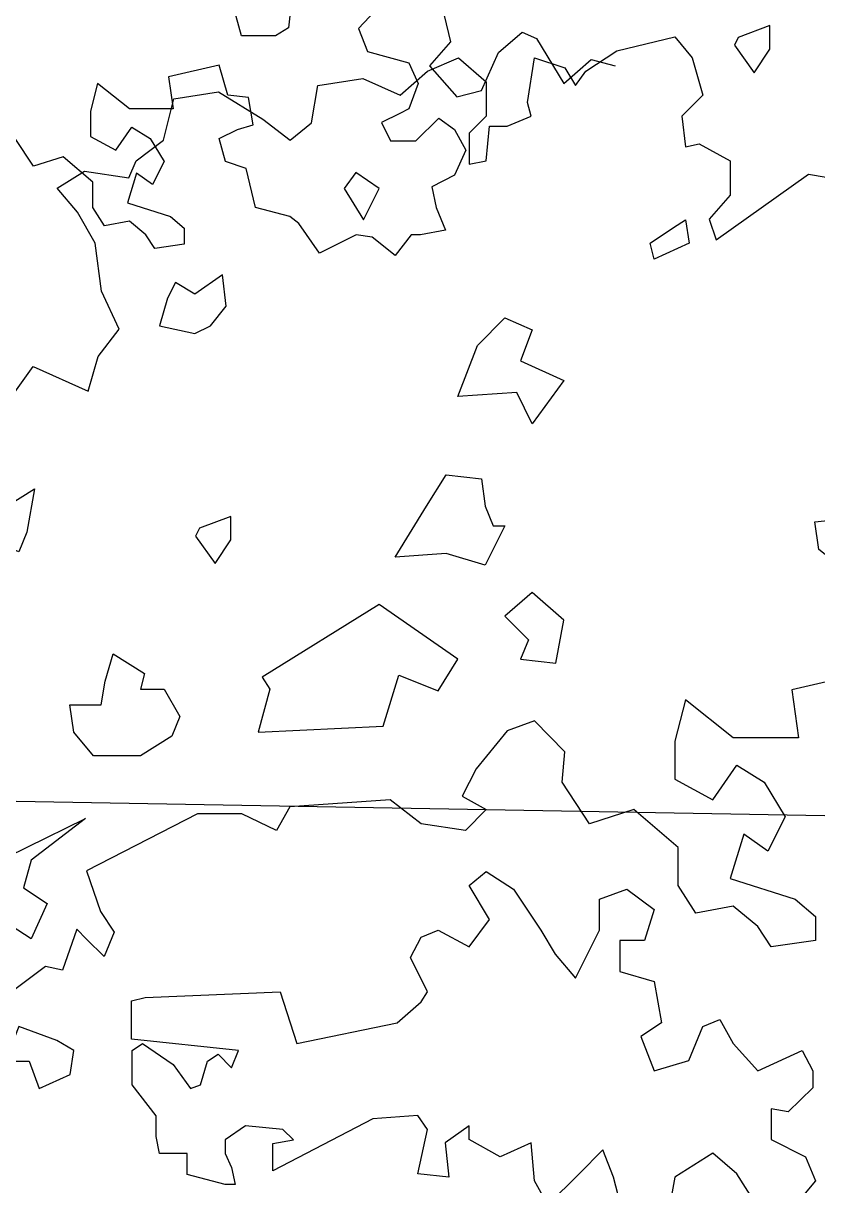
# Model space of a CAD drawing. Header units: inches. Extents: x -11 to 128, y 7 to 56.
# Drawn here: x 26.656 to 27.016, y 22.121 to 22.648 of the extents above; entities that cross this region are included whole.
import ezdxf

# ---------------------------------------------------------------- set-up
doc = ezdxf.new("R2010")
doc.units = ezdxf.units.IN
doc.header["$MEASUREMENT"] = 0
doc.layers.add('CAY', color=94, linetype='Continuous')
doc.layers.add('CAY-3', color=61, linetype='Continuous')
picture_1 = doc.add_image_def('image1.jpg', size_in_pixel=(1680, 1093))

# ---------------------------------------------------------------- blocks, each defined once
blk = doc.blocks.new('A$C76451831')
at = {"layer": 'CAY'}
for p, q in [((3035.1, 1358.6), (3052.2, 1286.6)), ((3052.2, 1286.6), (3031, 1262.4))]:
    blk.add_line(p, q, dxfattribs=at)
for points in [[(3342.6, 1291.2), (3338.7, 1283.3), (3358.5, 1255.6), (3374.3, 1279.3), (3374.3, 1303.1)], [(2577.1, 788.1), (2577.1, 823.8), (2600.8, 815.8), (2632.5, 835.6), (2624.6, 792.1), (2616.7, 772.3)]]:
    blk.add_lwpolyline(points, close=True, dxfattribs=at)
at = {"layer": 'CAY-3'}
for p, q in [((3100.6, 1276), (3124.7, 1296.6)), ((3124.7, 1296.6), (3138.9, 1290.1)), ((3220.2, 1277.6), (3278.5, 1291.8)), ((3278.5, 1291.8), (3296.2, 1270.6)), ((3138.9, 1290.1), (3166.6, 1244.7)), ((3029.1, 1257), (3060.4, 1270.6)), ((3060.4, 1270.6), (3088.1, 1246.4)), ((3083.5, 1237.6), (3100.6, 1276)), ((3130, 1225.7), (3137, 1270.6)), ((3137, 1270.6), (3167.7, 1260.5)), ((3166.6, 1244.7), (3194.3, 1268.9)), ((3188.9, 1257), (3220.2, 1277.6)), ((3194.3, 1268.9), (3218.5, 1262.4)), ((3296.2, 1270.6), (3306.9, 1232.8)), ((3001.4, 1232.8), (3029.1, 1257)), ((3031, 1262.4), (3058.7, 1231.2)), ((3167.7, 1260.5), (3178.3, 1242.8)), ((3178.3, 1242.8), (3188.9, 1257)), ((2918.3, 1242.8), (2963.7, 1249.9)), ((2963.7, 1249.9), (3001.4, 1232.8)), ((3088.1, 1246.4), (3088.1, 1211.6)), ((2773.2, 1229.3), (2818.1, 1236.4)), ((2818.1, 1236.4), (2862.9, 1208.6)), ((2911.8, 1205.1), (2918.3, 1242.8)), ((3058.7, 1231.2), (3083.5, 1237.6)), ((3306.9, 1232.8), (3285.6, 1211.6)), ((2762.6, 1187.4), (2773.2, 1229.3)), ((3133.5, 1211.6), (3130, 1225.7)), ((2862.9, 1208.6), (2890.6, 1187.4)), ((3088.1, 1211.6), (3071, 1194.5)), ((3109.3, 1201.6), (3133.5, 1211.6)), ((3285.6, 1211.6), (3289.2, 1180.9)), ((2890.6, 1187.4), (2911.8, 1205.1)), ((3088.1, 1166.8), (3091.6, 1201.6)), ((3091.6, 1201.6), (3109.3, 1201.6)), ((2734.9, 1166.8), (2762.6, 1187.4)), ((3071, 1194.5), (3071, 1163.2)), ((3289.2, 1180.9), (3303.3, 1183.9)), ((3303.3, 1183.9), (3334.6, 1166.8)), ((2727.8, 1149.6), (2734.9, 1166.8)), ((3071, 1163.2), (3088.1, 1166.8)), ((3334.6, 1166.8), (3334.6, 1131.9)), ((2655.3, 1139), (2683, 1156.1)), ((2683, 1156.1), (2727.8, 1149.6)), ((3320.4, 1087.1), (3413.6, 1153.2)), ((3413.6, 1153.2), (3476.1, 1142.6)), ((2676, 1114.8), (2655.3, 1139)), ((3334.6, 1131.9), (3313.3, 1107.8)), ((2693.6, 1083.6), (2676, 1114.8)), ((3313.3, 1107.8), (3320.4, 1087.1)), ((2700.1, 1035.2), (2693.6, 1083.6)), ((2717.8, 996.9), (2700.1, 1035.2)), ((2696.6, 969.1), (2717.8, 996.9)), ((2686.6, 934.3), (2696.6, 969.1)), ((2561.2, 861.8), (2631.1, 959.1)), ((2631.1, 959.1), (2686.6, 934.3)), ((3473.1, 650.6), (3396.5, 632.9)), ((3289.2, 622.9), (3278.5, 581)), ((3337.5, 584.6), (3289.2, 622.9)), ((3396.5, 632.9), (3403.5, 584.6)), ((3137, 601.7), (3109.3, 591.6)), ((3167.7, 570.4), (3137, 601.7)), ((3109.3, 591.6), (3078.1, 553.3)), ((3278.5, 581), (3278.5, 542.7)), ((3403.5, 584.6), (3337.5, 584.6)), ((3164.8, 539.7), (3167.7, 570.4)), ((3078.1, 553.3), (3063.9, 525.6)), ((3316.9, 522), (3341, 556.8)), ((3341, 556.8), (3368.8, 539.7)), ((3192.5, 497.8), (3164.8, 539.7)), ((3278.5, 542.7), (3316.9, 522)), ((3368.8, 539.7), (3390, 504.9)), ((2991.4, 522), (2890.2, 514.9)), ((3022.7, 497.8), (2991.4, 522)), ((3063.9, 525.6), (3088.1, 512)), ((2797, 507.9), (2685, 450.4)), ((2841.8, 507.9), (2797, 507.9)), ((2876.6, 490.8), (2841.8, 507.9)), ((2890.2, 514.9), (2876.6, 490.8)), ((3088.1, 512), (3067.5, 490.8)), ((3237.3, 512), (3192.5, 497.8)), ((3282.1, 473.7), (3237.3, 512)), ((3390, 504.9), (3372.3, 470.1)), ((3067.5, 490.8), (3022.7, 497.8)), ((3348.1, 487.2), (3334.6, 442.4)), ((3372.3, 470.1), (3348.1, 487.2)), ((3282.1, 435.3), (3282.1, 473.7)), ((2685, 450.4), (2699.2, 409.1)), ((3071, 435.3), (3088.1, 449.5)), ((3088.1, 449.5), (3115.8, 431.8)), ((3091.6, 401.1), (3071, 435.3)), ((3299.8, 407.6), (3282.1, 435.3)), ((3334.6, 442.4), (3400, 421.8)), ((3115.8, 431.8), (3143.5, 390.5)), ((3202.5, 421.8), (3230.2, 431.8)), ((3230.2, 431.8), (3257.9, 411.1)), ((3202.5, 390.5), (3202.5, 421.8)), ((3257.9, 411.1), (3247.9, 379.9)), ((3337.5, 414.7), (3299.8, 407.6)), ((3362.3, 394), (3337.5, 414.7)), ((3400, 421.8), (3420.6, 404.1)), ((2699.2, 409.1), (2712.7, 388.5)), ((3071, 373.4), (3091.6, 401.1)), ((3420.6, 404.1), (3420.6, 379.9)), ((2675.1, 391.3), (2660.8, 350.1)), ((2685, 381.4), (2675.1, 391.3)), ((2712.7, 388.5), (2702.7, 363.7)), ((3022.7, 383.4), (3039.8, 390.5)), ((3039.8, 390.5), (3071, 373.4)), ((3143.5, 390.5), (3157.7, 366.3)), ((3178.3, 342.1), (3202.5, 390.5)), ((3375.8, 373.4), (3362.3, 394)), ((2702.7, 363.7), (2685, 381.4)), ((3012, 362.8), (3022.7, 383.4)), ((3223.1, 379.9), (3223.1, 348.6)), ((3247.9, 379.9), (3223.1, 379.9)), ((3420.6, 379.9), (3375.8, 373.4)), ((3157.7, 366.3), (3178.3, 342.1)), ((2643.7, 353.7), (2601.9, 322.4)), ((2660.8, 350.1), (2643.7, 353.7)), ((3029.1, 328), (3012, 362.8)), ((3223.1, 348.6), (3257.9, 338.6)), ((3257.9, 338.6), (3265, 296.7)), ((2730.4, 318.9), (2744, 322.4)), ((2730.4, 280.5), (2730.4, 318.9)), ((2744, 322.4), (2880.2, 328)), ((2880.2, 328), (2897.3, 276)), ((2998.5, 296.7), (3022.7, 317.9)), ((3022.7, 317.9), (3029.1, 328)), ((2897.3, 276), (2998.5, 296.7)), ((3265, 296.7), (3244.4, 283.1)), ((3306.9, 293.2), (3323.9, 300.2)), ((3323.9, 300.2), (3337.5, 276.1)), ((3244.4, 283.1), (3257.9, 248.3)), ((3292.7, 259), (3306.9, 293.2)), ((2838.3, 269), (2730.4, 280.5)), ((2731, 269), (2741.6, 276)), ((2741.6, 276), (2772.3, 254.8)), ((3337.5, 276.1), (3362.3, 248.3)), ((2731, 234.2), (2731, 269)), ((2800, 234.2), (2807.1, 258.3)), ((2807.1, 258.3), (2817.7, 265.4)), ((2817.7, 265.4), (2831.2, 251.3)), ((2831.2, 251.3), (2838.3, 269)), ((3257.9, 248.3), (3292.7, 259)), ((3362.3, 248.3), (3407.1, 269)), ((3407.1, 269), (3417.7, 248.3)), ((2772.3, 254.8), (2790, 230.6)), ((3417.7, 248.3), (3417.7, 231.2)), ((2755.2, 202.9), (2731, 234.2)), ((2790, 230.6), (2800, 234.2)), ((3417.7, 231.2), (3392.9, 207)), ((2755.2, 182.3), (2755.2, 202.9)), ((2973.7, 200), (2873.1, 147.5)), ((3019.1, 203.5), (2973.7, 200)), ((3029.1, 189.3), (3019.1, 203.5)), ((3375.8, 210), (3375.8, 179.3)), ((3392.9, 207), (3375.8, 210)), ((2845.4, 192.9), (2824.7, 178.7)), ((2883.1, 189.3), (2845.4, 192.9)), ((2893.7, 178.7), (2883.1, 189.3)), ((3019.1, 144.5), (3029.1, 189.3)), ((3071, 192.9), (3046.8, 175.8)), ((3071, 179.3), (3071, 192.9)), ((2758.7, 165.1), (2755.2, 182.3)), ((2824.7, 178.7), (2824.7, 165.1)), ((2873.1, 175.2), (2893.7, 178.7)), ((3102.3, 161.6), (3071, 179.3)), ((3375.8, 179.3), (3410.6, 161.6)), ((2786.4, 165.1), (2758.7, 165.1)), ((2786.4, 143.9), (2786.4, 165.1)), ((2824.7, 165.1), (2831.2, 151)), ((2873.1, 147.5), (2873.1, 175.2)), ((3046.8, 175.8), (3050.4, 141)), ((3133.5, 175.8), (3102.3, 161.6)), ((3137, 137.4), (3133.5, 175.8)), ((3206, 168.7), (3181.9, 144.5)), ((3216.6, 141), (3206, 168.7)), ((3316.9, 165.2), (3278.5, 141)), ((3341, 144.5), (3316.9, 165.2)), ((3410.6, 161.6), (3420.6, 137.4)), ((2824.7, 133.9), (2786.4, 143.9)), ((2831.2, 151), (2834.8, 133.9)), ((3050.4, 141), (3019.1, 144.5)), ((3181.9, 144.5), (3150.6, 113.3)), ((3226.7, 102.6), (3216.6, 141)), ((3278.5, 141), (3272.1, 106.2)), ((3358.7, 116.8), (3341, 144.5)), ((2834.8, 133.9), (2824.7, 133.9)), ((3150.6, 113.3), (3137, 137.4)), ((3420.6, 137.4), (3403.5, 116.8))]:
    blk.add_line(p, q, dxfattribs=at)
blk.add_lwpolyline([(6868.2, 864.7), (6840.7, 834.9), (6849.8, 811.7), (6891.4, 800.2), (6900.9, 779.4), (6891.4, 753.8), (6882.4, 749.1), (6863.9, 740.1), (6872.9, 721.6), (6898.5, 721.6), (6921.7, 744.4), (6937.8, 733), (6949.2, 712.2), (6937.8, 687), (6914.6, 675.2), (6919.3, 654.4), (6928.4, 631.5), (6903.2, 626.8), (6893.8, 626.8), (6877.7, 606), (6854.5, 624.5), (6838.4, 626.8), (6801.4, 608.3), (6780.6, 638.2), (6771.5, 645.3), (6736.9, 654.4), (6727.5, 693.7), (6706.7, 700.8), (6700, 724), (6718.5, 733), (6734.6, 737.7), (6729.9, 765.3), (6709, 767.6), (6700, 797.9), (6648.9, 786.1), (6653.6, 753.8), (6609.6, 753.8), (6577.4, 779.4), (6570.3, 751.5), (6570.3, 725.9), (6595.8, 712.2), (6611.9, 735.4), (6630.4, 724), (6644.6, 700.8), (6632.8, 677.6), (6616.7, 689), (6607.6, 659.1), (6651.2, 645.3), (6665, 633.5), (6665, 617.4), (6635.1, 613.1), (6626.1, 626.8), (6609.6, 640.6), (6584.4, 635.9), (6572.6, 654.4), (6572.6, 679.9), (6542.8, 705.5), (6512.9, 696), (6494.4, 724)], dxfattribs=at)
for points in [[(2980.4, 1138.9), (2956.7, 1154.8), (2944.8, 1138.9), (2964.6, 1107.2)], [(3277.4, 1099.3), (3289.2, 1107.2), (3293.2, 1083.5), (3257.6, 1067.6), (3253.6, 1083.5)], [(2826, 1020.1), (2822.1, 1051.8), (2794.4, 1032), (2774.6, 1043.9), (2766.7, 1028), (2758.7, 1000.3), (2794.4, 992.4), (2810.2, 1000.3)], [(3079.4, 980.5), (3107.1, 1008.2), (3134.8, 996.3), (3123, 964.7), (3166.5, 944.9), (3134.8, 901.3), (3119, 933), (3059.6, 929)], [(6714.6, 856.8), (6719.9, 880.5), (6754.2, 872.6), (6759.5, 891.1), (6756.9, 909.6), (6772.7, 914.8), (6796.5, 906.9), (6788.5, 870), (6772.7, 859.4), (6770.1, 835.6), (6756.9, 827.7), (6722.6, 827.7)], [(3027.9, 818.1), (3047.7, 849.8), (3083.4, 845.8), (3087.3, 818.1), (3095.2, 798.3), (3107.1, 798.3), (3087.3, 758.7), (3047.7, 770.6), (2996.3, 766.6)], [(2798.8, 796), (2794.8, 788.1), (2814.6, 760.4), (2830.5, 784.1), (2830.5, 807.9)], [(3423.8, 774.6), (3419.9, 802.3), (3455.5, 806.2), (3463.4, 790.4), (3443.6, 758.7)], [(3158.6, 659.7), (3166.5, 703.3), (3134.8, 731), (3107.1, 707.2), (3130.9, 683.5), (3123, 663.7)], [(3039.8, 632), (3059.6, 663.7), (2980.4, 719.1), (2862.1, 645.5), (2870, 633.6), (2858.2, 590.1), (2984.4, 596.3), (3000.2, 647.8)], [(2739.4, 633.6), (2763.2, 633.6), (2779, 605.9), (2771.1, 586.1), (2739.4, 566.3), (2691.9, 566.3), (2672.1, 590.1), (2668.1, 617.8), (2699.8, 617.8), (2703.8, 641.6), (2711.7, 669.3), (2743.4, 649.5)], [(2573.8, 417.4), (2565.9, 445.1), (2684, 503), (2629.2, 460.9), (2621.3, 433.2), (2645.1, 417.4), (2629.2, 381.7)], [(2654.9, 279), (2616.6, 293.2), (2603, 258.3), (2627.2, 258.3), (2637.2, 230.6), (2668.5, 244.8), (2672, 269)]]:
    blk.add_lwpolyline(points, close=True, dxfattribs=at)

msp = doc.modelspace()

# ---------------------------------------------------------------- linework, layer by layer
msp.add_line((11.80074, 22.55984), (70.25366, 21.51914))

# ---------------------------------------------------------------- block references
at = {"layer": 'CAY', "xscale": 0.0004489089019145984, "yscale": 0.0004489089019145984, "zscale": 0.0004489089019145984}
for p in [(23.73714, 22.27055), (25.47952, 22.06171)]:
    msp.add_blockref('A$C76451831', p, dxfattribs=at)

# ---------------------------------------------------------------- pictures from other files: only their frames are drawn
image = msp.add_image(picture_1, insert=(12.49661, 7.37723), size_in_units=(74.4025, 48.40591))
image.dxf.flags = 6

doc.saveas('drawing.dxf')
